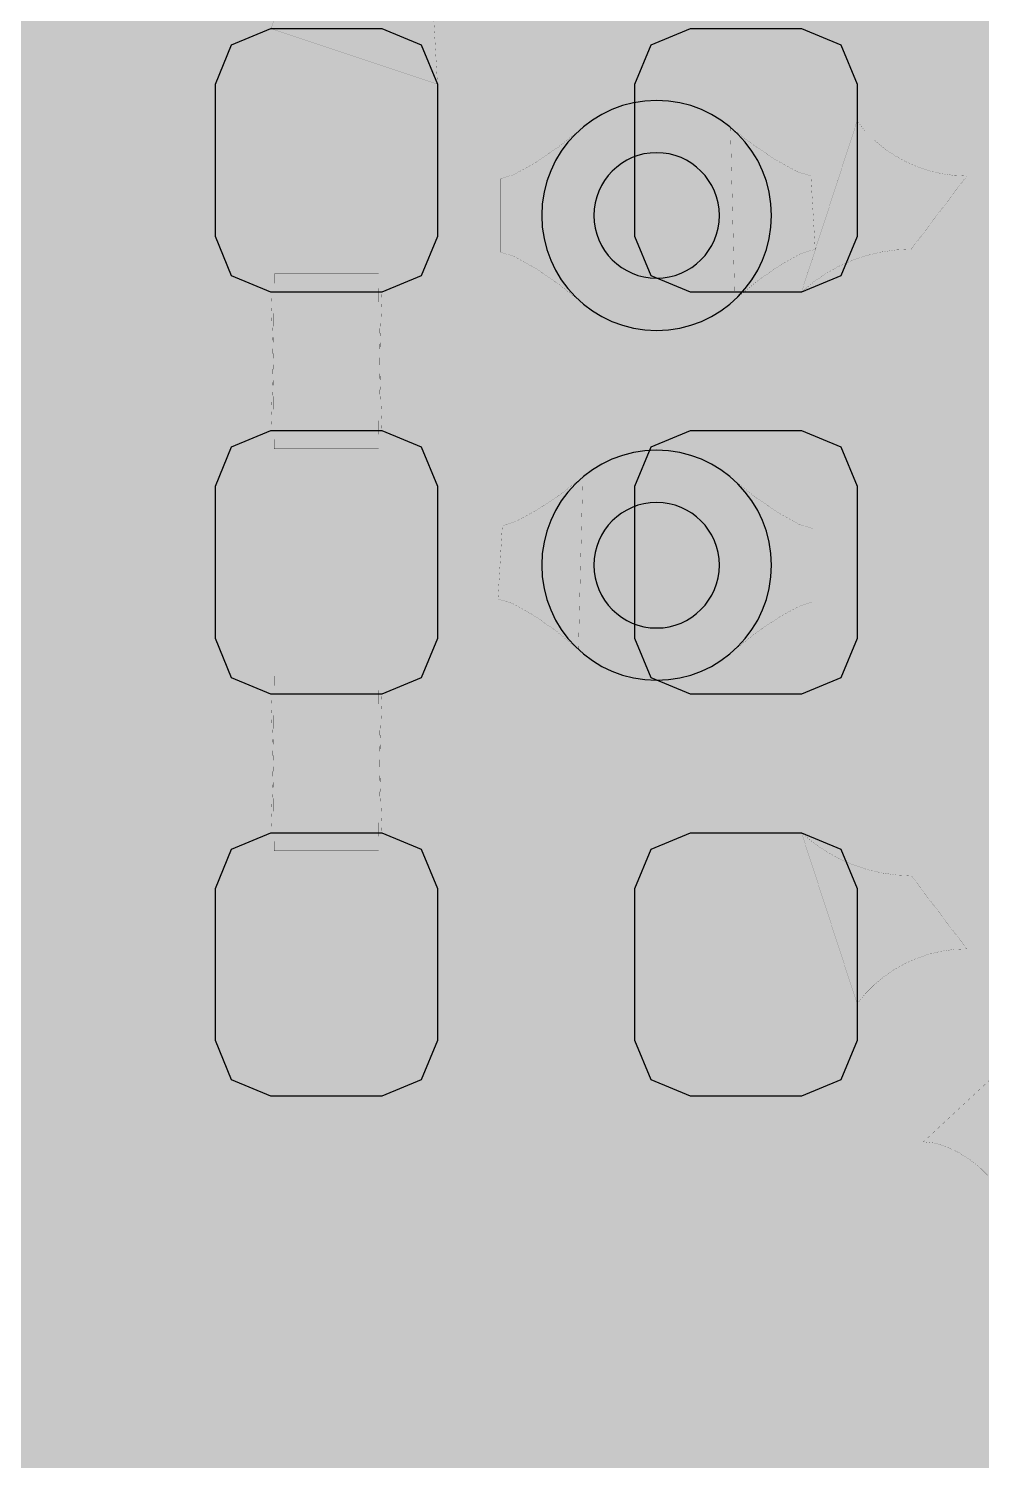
# Model space of a CAD drawing. Header units: millimetres. Extents: x -37.3 to 36.8, y -36.5 to 34.5.
# Drawn here: x -10.378 to -8.062, y 13.175 to 16.654 of the extents above; entities that cross this region are included whole.
import ezdxf

# ---------------------------------------------------------------- set-up
doc = ezdxf.new("R2010")
doc.units = ezdxf.units.MM
doc.header["$MEASUREMENT"] = 0
for name, color, linetype, true_color in [('Bottom-Layer', 7, 'Continuous', 0x65a2e5), ('Document-Layer', 7, 'Continuous', 0xff9999), ('F.CrtYd', 7, 'Continuous', 0x9069e9), ('Hole-Layer', 7, 'Continuous', 0x8d7927), ('Multi-Layer', 7, 'Continuous', 0xc2c2c2), ('Top-Assembly-Layer', 7, 'Continuous', 0x33cc99), ('Top-Layer', 7, 'Continuous', 0xc26065), ('Top-Paste-Mask-Layer', 7, 'Continuous', 0xff00ff), ('Top-Silkscreen-Layer', 7, 'Continuous', 0x81bebe), ('Top-Solder-Mask-Layer', 7, 'Continuous', 0xb44a4c)]:
    doc.layers.add(name, color=color, linetype=linetype, true_color=true_color)

msp = doc.modelspace()

# ---------------------------------------------------------------- hatches: boundary and pattern name
at = {"layer": 'Bottom-Layer'}
for points in [[(-18.0061, 25.3582), (-17.9627, 25.4154), (-16.9029, 25.4154), (-16.7861, 24.6805), (-16.4864, 23.9994), (-16.0234, 23.4168), (-15.4276, 22.971), (-14.738, 22.6912), (-14, 22.5959), (-13.262, 22.6912), (-12.5725, 22.971), (-11.9766, 23.4168), (-11.5137, 23.9994), (-11.2139, 24.6805), (-11.0971, 25.4154), (-8.7181, 25.4154), (-8.3014, 25.3206), (-7.8752, 25.2888), (7.8752, 25.2888), (8.3014, 25.3206), (8.7181, 25.4154), (11.0971, 25.4154), (11.2139, 24.6805), (11.5137, 23.9994), (11.9766, 23.4168), (12.5725, 22.971), (13.262, 22.6912), (14, 22.5959), (14.738, 22.6912), (15.4276, 22.971), (16.0234, 23.4168), (16.4864, 23.9994), (16.7861, 24.6805), (16.9029, 25.4154), (17.9626, 25.4154), (18.0063, 25.3579), (18.0095, 25.3537), (18.0127, 25.3497), (18.0624, 25.288), (18.066, 25.2837), (18.0696, 25.2794), (18.1209, 25.2198), (18.1249, 25.2152), (18.1289, 25.2108), (18.1819, 25.1533), (18.1863, 25.1486), (18.1908, 25.1439), (18.2455, 25.0887), (18.2504, 25.0838), (18.2553, 25.0791), (18.3119, 25.0262), (18.3172, 25.0213), (18.3227, 25.0165), (18.3812, 24.9661), (18.3869, 24.9613), (18.3927, 24.9566), (18.4532, 24.9087), (18.4589, 24.9043), (18.4648, 24.9), (18.5272, 24.8546), (18.5328, 24.8506), (18.5386, 24.8467), (18.6028, 24.8037), (18.6084, 24.8001), (18.614, 24.7965), (18.68, 24.7559), (18.6854, 24.7526), (18.6908, 24.7495), (18.7585, 24.711), (18.7637, 24.7081), (18.769, 24.7053), (18.8383, 24.6689), (18.8433, 24.6663), (18.8483, 24.6639), (18.9191, 24.6295), (18.9239, 24.6272), (18.9287, 24.625), (19.001, 24.5926), (19.0056, 24.5906), (19.0101, 24.5887), (19.0838, 24.5581), (19.0881, 24.5563), (19.0924, 24.5547), (19.1673, 24.5258), (19.1714, 24.5243), (19.1754, 24.5228), (19.2516, 24.4955), (19.2554, 24.4942), (19.2592, 24.4929), (19.3365, 24.4672), (19.34, 24.4661), (19.3435, 24.465), (19.422, 24.4407), (19.4252, 24.4397), (19.4285, 24.4388), (19.5079, 24.4158), (19.5109, 24.415), (19.5139, 24.4141), (19.5943, 24.3925), (19.597, 24.3917), (19.5997, 24.391), (19.681, 24.3705), (19.6834, 24.3698), (19.6859, 24.3693), (19.7678, 24.3498), (19.77, 24.3493), (19.7723, 24.3488), (19.8552, 24.3302), (19.8572, 24.3297), (19.8592, 24.3293), (19.9426, 24.3116), (19.9443, 24.3112), (19.9461, 24.3109), (20.0301, 24.294), (20.1176, 24.2771), (20.2051, 24.261), (20.2924, 24.2454), (20.3797, 24.2302), (20.4668, 24.2155), (20.5535, 24.201), (20.6296, 24.1885), (20.6647, 24.1835), (20.7, 24.1817), (21.5278, 24.0819), (22.308, 23.7882), (22.9961, 23.3174), (23.5525, 22.6965), (23.9453, 21.9611), (24.1521, 21.1535), (24.1609, 20.3198), (23.9713, 19.5079), (23.5941, 18.7644), (23.2036, 18.0417), (22.9554, 17.2587), (22.8581, 16.443), (22.9153, 15.6235), (23.1248, 14.8293), (23.4794, 14.0883), (24.5832, 12.0593), (25.5121, 9.9445), (26.2595, 7.7589), (26.5663, 7.0637), (27.0396, 6.4692), (27.6483, 6.0144), (28.3525, 5.729), (29.1061, 5.6317), (29.3283, 5.6317), (29.8325, 5.5519), (30.2874, 5.3201), (30.6484, 4.9591), (30.8801, 4.5042), (30.96, 4), (30.96, -4), (30.8801, -4.5042), (30.6484, -4.9591), (30.2874, -5.3201), (29.8325, -5.5519), (29.3283, -5.6317), (29.1061, -5.6317), (28.3525, -5.729), (27.6483, -6.0144), (27.0396, -6.4692), (26.5663, -7.0637), (26.2595, -7.7589), (25.5121, -9.9445), (24.5832, -12.0593), (23.4794, -14.0883), (23.1248, -14.8293), (22.9153, -15.6235), (22.8581, -16.443), (22.9554, -17.2587), (23.2036, -18.0417), (23.5941, -18.7644), (23.9713, -19.5079), (24.1609, -20.3198), (24.1521, -21.1535), (23.9453, -21.9611), (23.5525, -22.6965), (22.9961, -23.3174), (22.308, -23.7882), (21.5278, -24.0819), (20.7, -24.1817), (20.6646, -24.1835), (20.6296, -24.1886), (20.5545, -24.2008), (20.4676, -24.2154), (20.381, -24.23), (20.2942, -24.2451), (20.2072, -24.2606), (20.1201, -24.2767), (20.033, -24.2934), (19.946, -24.3109), (19.9442, -24.3113), (19.9424, -24.3117), (19.859, -24.3293), (19.857, -24.3298), (19.855, -24.3302), (19.7723, -24.3488), (19.77, -24.3493), (19.7678, -24.3498), (19.6858, -24.3693), (19.6833, -24.3699), (19.6808, -24.3705), (19.5995, -24.3911), (19.5968, -24.3918), (19.594, -24.3925), (19.5136, -24.4142), (19.5107, -24.415), (19.5077, -24.4159), (19.4282, -24.4388), (19.4249, -24.4398), (19.4217, -24.4408), (19.3433, -24.4651), (19.3397, -24.4662), (19.3362, -24.4673), (19.2589, -24.493), (19.2551, -24.4943), (19.2513, -24.4956), (19.1751, -24.5229), (19.171, -24.5244), (19.167, -24.5259), (19.092, -24.5548), (19.0877, -24.5565), (19.0834, -24.5582), (19.0098, -24.5888), (19.0052, -24.5908), (19.0007, -24.5928), (18.9284, -24.6252), (18.9235, -24.6274), (18.9187, -24.6297), (18.8479, -24.6641), (18.8429, -24.6666), (18.8379, -24.6691), (18.7686, -24.7055), (18.7633, -24.7083), (18.7581, -24.7112), (18.6904, -24.7497), (18.6849, -24.7529), (18.6795, -24.7561), (18.6135, -24.7968), (18.6079, -24.8004), (18.6023, -24.804), (18.5381, -24.847), (18.5323, -24.8509), (18.5267, -24.855), (18.4643, -24.9004), (18.4584, -24.9047), (18.4527, -24.9091), (18.3922, -24.957), (18.3864, -24.9617), (18.3807, -24.9665), (18.3222, -25.0169), (18.3168, -25.0217), (18.3115, -25.0266), (18.2549, -25.0795), (18.2499, -25.0842), (18.2451, -25.0891), (18.1904, -25.1443), (18.1859, -25.1489), (18.1815, -25.1536), (18.1286, -25.2111), (18.1245, -25.2156), (18.1206, -25.2201), (18.0693, -25.2798), (18.0657, -25.284), (18.0621, -25.2884), (18.0125, -25.35), (18.0092, -25.3541), (18.0061, -25.3582), (17.9579, -25.4217), (17.955, -25.4255), (17.9522, -25.4294), (17.9054, -25.4946), (17.9028, -25.4983), (17.9003, -25.5019), (17.8549, -25.5688), (17.8526, -25.5721), (17.8504, -25.5755), (17.8061, -25.6439), (17.8041, -25.647), (17.8022, -25.6501), (17.759, -25.7199), (17.7573, -25.7227), (17.7556, -25.7255), (17.7135, -25.7966), (17.712, -25.7992), (17.7105, -25.8018), (17.6693, -25.874), (17.668, -25.8763), (17.6667, -25.8786), (17.6263, -25.9518), (17.6252, -25.9539), (17.6241, -25.9559), (17.5845, -26.0301), (17.5836, -26.0319), (17.5826, -26.0337), (17.5437, -26.1087), (17.5037, -26.1874), (17.4645, -26.2662), (17.426, -26.3449), (17.3879, -26.4234), (17.3504, -26.5017), (17.3124, -26.5813), (17.304, -26.6004), (17.2967, -26.62), (16.9503, -27.3489), (16.4454, -27.9785), (15.8091, -28.4749), (15.0756, -28.8115), (14.2843, -28.9701), (13.4777, -28.9424), (12.6992, -28.7296), (11.9906, -28.3434), (11.39, -27.8043), (10.8046, -27.2531), (10.1281, -26.8185), (9.3833, -26.5152), (8.5957, -26.3536), (7.7917, -26.3391), (6.9987, -26.4722), (5.0265, -26.9164), (3.0269, -27.2139), (1.0108, -27.3631), (-1.0108, -27.3631), (-3.0269, -27.2139), (-5.0265, -26.9164), (-6.9987, -26.4722), (-7.7917, -26.3391), (-8.5957, -26.3536), (-9.3833, -26.5152), (-10.1281, -26.8185), (-10.8046, -27.2531), (-11.39, -27.8043), (-11.9906, -28.3434), (-12.6992, -28.7296), (-13.4777, -28.9424), (-14.2843, -28.9701), (-15.0756, -28.8115), (-15.8091, -28.4749), (-16.4454, -27.9785), (-16.9503, -27.3489), (-17.2967, -26.62), (-17.304, -26.6004), (-17.3124, -26.5813), (-17.35, -26.5025), (-17.3875, -26.4244), (-17.4253, -26.3463), (-17.4635, -26.2681), (-17.5025, -26.1898), (-17.5422, -26.1116), (-17.5827, -26.0335), (-17.5836, -26.0318), (-17.5846, -26.03), (-17.6242, -25.9558), (-17.6253, -25.9537), (-17.6264, -25.9517), (-17.6668, -25.8784), (-17.6681, -25.8761), (-17.6694, -25.8738), (-17.7106, -25.8016), (-17.7121, -25.799), (-17.7136, -25.7964), (-17.7557, -25.7253), (-17.7574, -25.7225), (-17.7592, -25.7196), (-17.8023, -25.6499), (-17.8043, -25.6467), (-17.8063, -25.6436), (-17.8506, -25.5752), (-17.8528, -25.5719), (-17.855, -25.5685), (-17.9005, -25.5016), (-17.903, -25.498), (-17.9056, -25.4944), (-17.9524, -25.4291), (-17.9552, -25.4252), (-17.9581, -25.4214), (-18.0063, -25.3579), (-18.0095, -25.3537), (-18.0127, -25.3497), (-18.0624, -25.288), (-18.066, -25.2837), (-18.0696, -25.2794), (-18.1209, -25.2198), (-18.1249, -25.2152), (-18.1289, -25.2108), (-18.1819, -25.1533), (-18.1863, -25.1486), (-18.1908, -25.1439), (-18.2455, -25.0887), (-18.2504, -25.0838), (-18.2553, -25.0791), (-18.3119, -25.0262), (-18.3172, -25.0213), (-18.3227, -25.0165), (-18.3812, -24.9661), (-18.3869, -24.9613), (-18.3927, -24.9566), (-18.4532, -24.9087), (-18.4589, -24.9043), (-18.4648, -24.9), (-18.5272, -24.8546), (-18.5328, -24.8506), (-18.5386, -24.8467), (-18.6028, -24.8037), (-18.6084, -24.8001), (-18.614, -24.7965), (-18.68, -24.7559), (-18.6854, -24.7526), (-18.6908, -24.7495), (-18.7585, -24.711), (-18.7637, -24.7081), (-18.769, -24.7053), (-18.8383, -24.6689), (-18.8433, -24.6664), (-18.8483, -24.6639), (-18.9191, -24.6295), (-18.9239, -24.6272), (-18.9288, -24.625), (-19.001, -24.5926), (-19.0056, -24.5906), (-19.0101, -24.5887), (-19.0838, -24.5581), (-19.0881, -24.5563), (-19.0924, -24.5547), (-19.1673, -24.5258), (-19.1714, -24.5243), (-19.1754, -24.5228), (-19.2516, -24.4955), (-19.2554, -24.4942), (-19.2592, -24.4929), (-19.3365, -24.4672), (-19.34, -24.4661), (-19.3435, -24.465), (-19.422, -24.4407), (-19.4252, -24.4397), (-19.4285, -24.4388), (-19.5079, -24.4158), (-19.5109, -24.415), (-19.5139, -24.4141), (-19.5943, -24.3925), (-19.597, -24.3917), (-19.5997, -24.391), (-19.681, -24.3705), (-19.6834, -24.3698), (-19.6859, -24.3693), (-19.768, -24.3498), (-19.7702, -24.3492), (-19.7724, -24.3487), (-19.8552, -24.3302), (-19.8572, -24.3297), (-19.8592, -24.3293), (-19.9426, -24.3116), (-19.9443, -24.3112), (-19.9461, -24.3109), (-20.0301, -24.294), (-20.1176, -24.2771), (-20.2051, -24.261), (-20.2925, -24.2454), (-20.3797, -24.2302), (-20.4668, -24.2155), (-20.5535, -24.201), (-20.6296, -24.1885), (-20.6647, -24.1835), (-20.7, -24.1817), (-21.5278, -24.0819), (-22.308, -23.7882), (-22.9961, -23.3174), (-23.5525, -22.6965), (-23.9453, -21.9611), (-24.1521, -21.1535), (-24.1609, -20.3198), (-23.9713, -19.5079), (-23.5941, -18.7644), (-23.2036, -18.0417), (-22.9554, -17.2587), (-22.8581, -16.443), (-22.9153, -15.6235), (-23.1248, -14.8293), (-23.4794, -14.0883), (-24.5832, -12.0593), (-25.5121, -9.9445), (-26.2595, -7.7589), (-26.5663, -7.0637), (-27.0396, -6.4692), (-27.6483, -6.0144), (-28.3525, -5.729), (-29.1061, -5.6317), (-29.3283, -5.6317), (-29.8325, -5.5519), (-30.2874, -5.3201), (-30.6484, -4.9591), (-30.8801, -4.5042), (-30.96, -4), (-30.96, 4), (-30.8801, 4.5042), (-30.6484, 4.9591), (-30.2874, 5.3201), (-29.8325, 5.5519), (-29.3283, 5.6317), (-29.1061, 5.6317), (-28.3525, 5.729), (-27.6483, 6.0144), (-27.0396, 6.4692), (-26.5663, 7.0637), (-26.2595, 7.7589), (-25.5121, 9.9445), (-24.5832, 12.0593), (-23.4794, 14.0883), (-23.1248, 14.8293), (-22.9153, 15.6235), (-22.8581, 16.443), (-22.9554, 17.2587), (-23.2036, 18.0417), (-23.5941, 18.7644), (-23.9713, 19.5079), (-24.1609, 20.3198), (-24.1521, 21.1535), (-23.9453, 21.9611), (-23.5525, 22.6965), (-22.9961, 23.3174), (-22.308, 23.7882), (-21.5278, 24.0819), (-20.7, 24.1817), (-20.6646, 24.1835), (-20.6296, 24.1886), (-20.5545, 24.2008), (-20.4676, 24.2154), (-20.381, 24.23), (-20.2942, 24.2451), (-20.2073, 24.2606), (-20.1202, 24.2766), (-20.033, 24.2934), (-19.9461, 24.3109), (-19.9443, 24.3112), (-19.9426, 24.3116), (-19.8592, 24.3293), (-19.8572, 24.3297), (-19.8552, 24.3302), (-19.7723, 24.3488), (-19.77, 24.3493), (-19.7678, 24.3498), (-19.6859, 24.3693), (-19.6834, 24.3698), (-19.681, 24.3705), (-19.5997, 24.391), (-19.597, 24.3917), (-19.5942, 24.3925), (-19.5137, 24.4142), (-19.5107, 24.415), (-19.5077, 24.4159), (-19.4285, 24.4388), (-19.4252, 24.4397), (-19.4219, 24.4407), (-19.3433, 24.4651), (-19.3397, 24.4662), (-19.3362, 24.4673), (-19.2589, 24.493), (-19.2551, 24.4943), (-19.2513, 24.4956), (-19.1751, 24.5229), (-19.171, 24.5244), (-19.167, 24.5259), (-19.092, 24.5548), (-19.0877, 24.5565), (-19.0834, 24.5582), (-19.0098, 24.5888), (-19.0052, 24.5908), (-19.0006, 24.5928), (-18.9284, 24.6252), (-18.9235, 24.6274), (-18.9188, 24.6297), (-18.8479, 24.6641), (-18.8429, 24.6666), (-18.8379, 24.6691), (-18.7686, 24.7055), (-18.7633, 24.7083), (-18.7581, 24.7112), (-18.6904, 24.7497), (-18.6849, 24.7529), (-18.6795, 24.7561), (-18.6135, 24.7968), (-18.6079, 24.8004), (-18.6023, 24.804), (-18.5381, 24.847), (-18.5323, 24.8509), (-18.5267, 24.855), (-18.4643, 24.9004), (-18.4584, 24.9047), (-18.4527, 24.9091), (-18.3922, 24.957), (-18.3864, 24.9617), (-18.3807, 24.9665), (-18.3222, 25.0169), (-18.3168, 25.0217), (-18.3115, 25.0266), (-18.2549, 25.0795), (-18.2499, 25.0842), (-18.2451, 25.0891), (-18.1904, 25.1443), (-18.1859, 25.1489), (-18.1815, 25.1536), (-18.1286, 25.2111), (-18.1245, 25.2156), (-18.1206, 25.2201), (-18.0693, 25.2798), (-18.0657, 25.284), (-18.0621, 25.2884), (-18.0125, 25.35), (-18.0092, 25.3541)], [(-13.7185, 15.3481), (-13.6508, 15.0683), (-13.4669, 14.8468), (-13.2043, 14.7288), (-12.9165, 14.7384), (-12.6623, 14.8736), (-12.6246, 14.9043), (-12.616, 14.9102), (-9.3197, 14.9102), (-9.3127, 14.9054), (-9.2766, 14.8753), (-8.9936, 14.7288), (-8.6751, 14.7376), (-8.4007, 14.8993), (-8.2387, 15.1737), (-8.2298, 15.4922), (-8.3761, 15.7752), (-8.2303, 16.0558), (-8.2374, 16.3719), (-8.3954, 16.6458), (-8.6656, 16.81), (-8.9815, 16.8243), (-9.2654, 16.685), (-9.3041, 16.6539), (-9.314, 16.6472), (-11.3534, 16.6472), (-11.3634, 16.6539), (-11.4021, 16.685), (-11.6797, 16.8229), (-11.9897, 16.8136), (-12.2585, 16.6592), (-12.4227, 16.3962), (-12.4435, 16.0869), (-12.3159, 15.8043), (-12.6207, 15.8043), (-12.632, 15.8118), (-12.6718, 15.8432), (-12.9285, 15.9734), (-13.2164, 15.9773), (-13.4767, 15.8542), (-13.6563, 15.6292)], [(-12.4486, 14.0382), (-12.3836, 13.7578), (-12.2018, 13.5345), (-11.9403, 13.4139), (-11.6525, 13.4207), (-11.397, 13.5534), (-11.3583, 13.5844), (-11.3483, 13.5912), (-8.2984, 13.5912), (-8.0493, 13.3499), (-7.7107, 13.2747), (-7.3829, 13.3879), (-7.1628, 13.6559), (-7.1168, 14.0044), (-7.2623, 14.3243), (-7.5551, 14.5187), (-7.9064, 14.5285), (-7.9602, 14.5121), (-8.0124, 14.4909), (-8.0282, 14.486), (-8.0339, 14.4853), (-11.3483, 14.4853), (-11.3583, 14.492), (-11.397, 14.523), (-11.6525, 14.6557), (-11.9403, 14.6625), (-12.2018, 14.542), (-12.3836, 14.3187)]]:
    msp.add_hatch(color=256, dxfattribs=at).paths.add_polyline_path(points)
at = {"layer": 'Top-Layer'}
for points in [[(-9.384, 16.5191), (-9.384, 16.1491), (-9.4236, 16.0537), (-9.519, 16.0141), (-9.789, 16.0141), (-9.8845, 16.0537), (-9.924, 16.1491), (-9.924, 16.5191), (-9.8845, 16.6146), (-9.789, 16.6541), (-9.519, 16.6541), (-9.4236, 16.6146)], [(-8.364, 16.5191), (-8.364, 16.1491), (-8.4036, 16.0537), (-8.499, 16.0141), (-8.769, 16.0141), (-8.8645, 16.0537), (-8.904, 16.1491), (-8.904, 16.5191), (-8.8645, 16.6146), (-8.769, 16.6541), (-8.499, 16.6541), (-8.4036, 16.6146)], [(-9.384, 15.5423), (-9.384, 15.1723), (-9.4236, 15.0768), (-9.519, 15.0373), (-9.789, 15.0373), (-9.8845, 15.0768), (-9.924, 15.1723), (-9.924, 15.5423), (-9.8845, 15.6377), (-9.789, 15.6773), (-9.519, 15.6773), (-9.4236, 15.6377)], [(-8.364, 15.5423), (-8.364, 15.1723), (-8.4036, 15.0768), (-8.499, 15.0373), (-8.769, 15.0373), (-8.8645, 15.0768), (-8.904, 15.1723), (-8.904, 15.5423), (-8.8645, 15.6377), (-8.769, 15.6773), (-8.499, 15.6773), (-8.4036, 15.6377)], [(-9.384, 14.5651), (-9.384, 14.1951), (-9.4236, 14.0997), (-9.519, 14.0601), (-9.789, 14.0601), (-9.8845, 14.0997), (-9.924, 14.1951), (-9.924, 14.5651), (-9.8845, 14.6606), (-9.789, 14.7001), (-9.519, 14.7001), (-9.4236, 14.6606)], [(-8.364, 14.5651), (-8.364, 14.1951), (-8.4036, 14.0997), (-8.499, 14.0601), (-8.769, 14.0601), (-8.8645, 14.0997), (-8.904, 14.1951), (-8.904, 14.5651), (-8.8645, 14.6606), (-8.769, 14.7001), (-8.499, 14.7001), (-8.4036, 14.6606)]]:
    msp.add_hatch(color=256, dxfattribs=at).paths.add_polyline_path(points)
at = {"layer": 'Top-Paste-Mask-Layer'}
for points in [[(-9.384, 16.5191), (-9.384, 16.1491), (-9.4236, 16.0537), (-9.519, 16.0141), (-9.789, 16.0141), (-9.8845, 16.0537), (-9.924, 16.1491), (-9.924, 16.5191), (-9.8845, 16.6146), (-9.789, 16.6541), (-9.519, 16.6541), (-9.4236, 16.6146)], [(-8.364, 16.5191), (-8.364, 16.1491), (-8.4036, 16.0537), (-8.499, 16.0141), (-8.769, 16.0141), (-8.8645, 16.0537), (-8.904, 16.1491), (-8.904, 16.5191), (-8.8645, 16.6146), (-8.769, 16.6541), (-8.499, 16.6541), (-8.4036, 16.6146)], [(-9.384, 15.5423), (-9.384, 15.1723), (-9.4236, 15.0768), (-9.519, 15.0373), (-9.789, 15.0373), (-9.8845, 15.0768), (-9.924, 15.1723), (-9.924, 15.5423), (-9.8845, 15.6377), (-9.789, 15.6773), (-9.519, 15.6773), (-9.4236, 15.6377)], [(-8.364, 15.5423), (-8.364, 15.1723), (-8.4036, 15.0768), (-8.499, 15.0373), (-8.769, 15.0373), (-8.8645, 15.0768), (-8.904, 15.1723), (-8.904, 15.5423), (-8.8645, 15.6377), (-8.769, 15.6773), (-8.499, 15.6773), (-8.4036, 15.6377)], [(-9.384, 14.5651), (-9.384, 14.1951), (-9.4236, 14.0997), (-9.519, 14.0601), (-9.789, 14.0601), (-9.8845, 14.0997), (-9.924, 14.1951), (-9.924, 14.5651), (-9.8845, 14.6606), (-9.789, 14.7001), (-9.519, 14.7001), (-9.4236, 14.6606)], [(-8.364, 14.5651), (-8.364, 14.1951), (-8.4036, 14.0997), (-8.499, 14.0601), (-8.769, 14.0601), (-8.8645, 14.0997), (-8.904, 14.1951), (-8.904, 14.5651), (-8.8645, 14.6606), (-8.769, 14.7001), (-8.499, 14.7001), (-8.4036, 14.6606)]]:
    msp.add_hatch(color=256, dxfattribs=at).paths.add_polyline_path(points)
at = {"layer": 'Top-Solder-Mask-Layer'}
for points in [[(-9.384, 16.5191), (-9.384, 16.1491), (-9.4236, 16.0537), (-9.519, 16.0141), (-9.789, 16.0141), (-9.8845, 16.0537), (-9.924, 16.1491), (-9.924, 16.5191), (-9.8845, 16.6146), (-9.789, 16.6541), (-9.519, 16.6541), (-9.4236, 16.6146)], [(-8.364, 16.5191), (-8.364, 16.1491), (-8.4036, 16.0537), (-8.499, 16.0141), (-8.769, 16.0141), (-8.8645, 16.0537), (-8.904, 16.1491), (-8.904, 16.5191), (-8.8645, 16.6146), (-8.769, 16.6541), (-8.499, 16.6541), (-8.4036, 16.6146)], [(-9.384, 15.5423), (-9.384, 15.1723), (-9.4236, 15.0768), (-9.519, 15.0373), (-9.789, 15.0373), (-9.8845, 15.0768), (-9.924, 15.1723), (-9.924, 15.5423), (-9.8845, 15.6377), (-9.789, 15.6773), (-9.519, 15.6773), (-9.4236, 15.6377)], [(-8.364, 15.5423), (-8.364, 15.1723), (-8.4036, 15.0768), (-8.499, 15.0373), (-8.769, 15.0373), (-8.8645, 15.0768), (-8.904, 15.1723), (-8.904, 15.5423), (-8.8645, 15.6377), (-8.769, 15.6773), (-8.499, 15.6773), (-8.4036, 15.6377)], [(-9.384, 14.5651), (-9.384, 14.1951), (-9.4236, 14.0997), (-9.519, 14.0601), (-9.789, 14.0601), (-9.8845, 14.0997), (-9.924, 14.1951), (-9.924, 14.5651), (-9.8845, 14.6606), (-9.789, 14.7001), (-9.519, 14.7001), (-9.4236, 14.6606)], [(-8.364, 14.5651), (-8.364, 14.1951), (-8.4036, 14.0997), (-8.499, 14.0601), (-8.769, 14.0601), (-8.8645, 14.0997), (-8.904, 14.1951), (-8.904, 14.5651), (-8.8645, 14.6606), (-8.769, 14.7001), (-8.499, 14.7001), (-8.4036, 14.6606)]]:
    msp.add_hatch(color=256, dxfattribs=at).paths.add_polyline_path(points)

# ---------------------------------------------------------------- linework, layer by layer
at = {"layer": 'Bottom-Layer'}
for points, const_width in [([(-13.4669, 14.8468), (-13.2043, 14.7288), (-12.9165, 14.7384), (-12.6623, 14.8736), (-12.6246, 14.9043), (-12.616, 14.9102), (-9.3197, 14.9102), (-9.3127, 14.9054), (-9.2766, 14.8753), (-8.9936, 14.7288), (-8.6751, 14.7376), (-8.4007, 14.8993), (-8.2387, 15.1737), (-8.2298, 15.4922), (-8.3761, 15.7752), (-8.2303, 16.0558), (-8.2374, 16.3719), (-8.3954, 16.6458), (-8.6656, 16.81)], 0.0508), ([(-9.2654, 16.685), (-9.3041, 16.6539), (-9.314, 16.6472), (-11.3534, 16.6472), (-11.3634, 16.6539), (-11.4021, 16.685)], 0.0508), ([(-11.8161, 16.2002), (-8.8513, 16.2002)], 0.1778), ([(-8.8583, 15.3573), (-13.0781, 15.3573)], 0.1778), ([(-11.3483, 13.5912), (-8.2984, 13.5912), (-8.0493, 13.3499), (-7.7107, 13.2747), (-7.3829, 13.3879), (-7.1628, 13.6559), (-7.1168, 14.0044), (-7.2623, 14.3243), (-7.5551, 14.5187), (-7.9064, 14.5285), (-7.9602, 14.5121), (-8.0124, 14.4909), (-8.0282, 14.486), (-8.0339, 14.4853), (-11.3483, 14.4853)], 0.0508), ([(-7.874, 14.0382), (-11.811, 14.0382)], 0.1778)]:
    msp.add_lwpolyline(points, dxfattribs=dict(at, const_width=const_width))
at = {"layer": 'Bottom-Layer', "const_width": 0.000254}
for points in [[(-9.2317, 16.1113), (-9.2317, 16.2891), (-9.1984, 16.2994), (-9.1486, 16.3268), (-9.0914, 16.3654), (-9.0361, 16.4097), (-9.0361, 15.9906), (-9.0914, 16.0349), (-9.1486, 16.0735), (-9.1984, 16.1009)], [(-9.2369, 15.2684), (-9.2264, 15.4462), (-9.1943, 15.4563), (-9.1448, 15.4831), (-9.0873, 15.521), (-9.0308, 15.5644), (-9.0413, 15.1454), (-9.0954, 15.1905), (-9.1522, 15.2299), (-9.2024, 15.2578)], [(-8.2025, 13.9493), (-8.012, 14.1271), (-7.9539, 14.1343), (-7.8996, 14.1507), (-7.8164, 14.1819), (-8.0069, 13.8086), (-8.0204, 13.8348), (-8.0393, 13.8603), (-8.0625, 13.884), (-8.0888, 13.9053), (-8.1171, 13.9233), (-8.1463, 13.9372), (-8.1751, 13.9462)]]:
    msp.add_lwpolyline(points, close=True, dxfattribs=at)
at = {"layer": 'Bottom-Layer', "const_width": 0.1778}
msp.add_lwpolyline([(-8.8513, 15.3503, 0.414), (-8.8583, 15.3573)], format="xyb", dxfattribs=at)
at = {"layer": 'Document-Layer', "const_width": 0.0254}
for points in [[(-23, 0, 1), (23.0001, 0, 1)], [(-20.5001, 0, 1), (20.5, 0, 1)]]:
    msp.add_lwpolyline(points, format="xyb", close=True, dxfattribs=at)
at = {"layer": 'F.CrtYd', "const_width": 0.05}
for points in [[(-8.214, 15.8641), (-10.074, 15.8641), (-10.074, 16.8041), (-8.214, 16.8041)], [(-8.214, 15.8641), (-10.074, 15.8641), (-10.074, 16.8041), (-8.214, 16.8041)], [(-8.214, 14.8873), (-10.074, 14.8873), (-10.074, 15.8273), (-8.214, 15.8273)], [(-8.214, 14.8873), (-10.074, 14.8873), (-10.074, 15.8273), (-8.214, 15.8273)], [(-8.214, 13.9101), (-10.074, 13.9101), (-10.074, 14.8501), (-8.214, 14.8501)], [(-8.214, 13.9101), (-10.074, 13.9101), (-10.074, 14.8501), (-8.214, 14.8501)]]:
    msp.add_lwpolyline(points, close=True, dxfattribs=at)
at = {"layer": 'Hole-Layer'}
for points in [[(-9.0038, 16.2002, 1), (-8.6988, 16.2002), (-8.6988, 16.2002, 1), (-9.0038, 16.2002)], [(-9.0038, 15.3503, 1), (-8.6988, 15.3503), (-8.6988, 15.3503, 1), (-9.0038, 15.3503)]]:
    msp.add_lwpolyline(points, format="xyb", dxfattribs=at)
at = {"layer": 'Multi-Layer'}
for points in [[(-9.1307, 16.2002, 1), (-8.5719, 16.2002, 1)], [(-9.1307, 15.3503, 1), (-8.5719, 15.3503, 1)]]:
    msp.add_lwpolyline(points, format="xyb", close=True, dxfattribs=at)
at = {"layer": 'Top-Assembly-Layer', "const_width": 0.1}
for points in [[(-8.619, 16.0641), (-9.669, 16.0641), (-9.669, 16.6041), (-8.619, 16.6041)], [(-8.619, 16.0641), (-9.669, 16.0641), (-9.669, 16.6041), (-8.619, 16.6041)], [(-8.619, 15.0873), (-9.669, 15.0873), (-9.669, 15.6273), (-8.619, 15.6273)], [(-8.619, 15.0873), (-9.669, 15.0873), (-9.669, 15.6273), (-8.619, 15.6273)], [(-8.619, 14.1101), (-9.669, 14.1101), (-9.669, 14.6501), (-8.619, 14.6501)], [(-8.619, 14.1101), (-9.669, 14.1101), (-9.669, 14.6501), (-8.619, 14.6501)]]:
    msp.add_lwpolyline(points, close=True, dxfattribs=at)
at = {"layer": 'Top-Layer', "const_width": 0.254}
msp.add_lwpolyline([(-9.271, 17.399, 0.199), (-9.654, 16.4744)], format="xyb", dxfattribs=at)
at = {"layer": 'Top-Layer', "const_width": 0.000254}
for points in [[(-9.664, 17.0419), (-9.4009, 17.0054, 0.017), (-9.384, 16.5191), (-9.789, 16.6541, 0.047)], [(-8.0973, 16.296), (-8.2323, 16.1182, 0.188), (-8.499, 16.0141), (-8.364, 16.4294, 0.236)], [(-9.781, 16.0583), (-9.527, 16.0583, 0.01), (-9.519, 15.6773), (-9.789, 15.6773, 0.01)], [(-9.527, 15.6331), (-9.781, 15.6331, 0.01), (-9.789, 16.0141), (-9.519, 16.0141, 0.01)], [(-9.781, 15.0811), (-9.527, 15.0811, 0.01), (-9.519, 14.7001), (-9.789, 14.7001, 0.01)], [(-9.527, 14.6563), (-9.781, 14.6563, 0.01), (-9.789, 15.0373), (-9.519, 15.0373, 0.01)], [(-8.2323, 14.596), (-8.0973, 14.4182, 0.236), (-8.364, 14.2849), (-8.499, 14.7001, 0.188)]]:
    msp.add_lwpolyline(points, format="xyb", close=True, dxfattribs=at)
at = {"layer": 'Top-Layer'}
for points, const_width in [([(-7.7171, 16.7509), (-7.6701, 16.6542), (-8.0247, 16.6542), (-8.1246, 16.84)], 0.0508), ([(-10.23, 16.7399), (-10.2822, 16.5191), (-10.2822, 16.1491), (-10.2553, 15.9887), (-10.1777, 15.8457), (-10.2553, 15.7027), (-10.2822, 15.5423), (-10.2822, 15.1723), (-10.2553, 15.0117), (-10.1776, 14.8687), (-10.2553, 14.7256), (-10.2822, 14.5651), (-10.2822, 14.1951), (-10.2161, 13.9485), (-10.0356, 13.768), (-9.789, 13.702), (-9.519, 13.702), (-9.3126, 13.7473), (-9.144, 13.8749), (-8.9755, 13.7473), (-8.769, 13.702), (-8.499, 13.702), (-8.4268, 13.7073), (-8.3562, 13.7231), (-8.2146, 13.4779), (-7.9809, 13.3181)], 0.0508), ([(-9.654, 16.4744), (-9.654, 16.2071)], 0.254), ([(-9.654, 16.2071), (-9.654, 15.3573)], 0.254), ([(-8.8513, 16.2002), (-8.634, 16.2002)], 0.1778), ([(-8.634, 16.2071), (-6.9751, 16.2071)], 0.1778), ([(-9.654, 15.3573), (-9.654, 14.5071)], 0.254), ([(-6.9821, 15.3503), (-8.8513, 15.3503)], 0.1778), ([(-8.634, 14.5071), (-6.9751, 14.5071)], 0.1778)]:
    msp.add_lwpolyline(points, dxfattribs=dict(at, const_width=const_width))
for points in [[(-9.384, 16.5191), (-9.384, 16.1491), (-9.4236, 16.0537), (-9.519, 16.0141), (-9.789, 16.0141), (-9.8845, 16.0537), (-9.924, 16.1491), (-9.924, 16.5191), (-9.8845, 16.6146), (-9.789, 16.6541), (-9.519, 16.6541), (-9.4236, 16.6146)], [(-8.364, 16.5191), (-8.364, 16.1491), (-8.4036, 16.0537), (-8.499, 16.0141), (-8.769, 16.0141), (-8.8645, 16.0537), (-8.904, 16.1491), (-8.904, 16.5191), (-8.8645, 16.6146), (-8.769, 16.6541), (-8.499, 16.6541), (-8.4036, 16.6146)], [(-9.384, 15.5423), (-9.384, 15.1723), (-9.4236, 15.0768), (-9.519, 15.0373), (-9.789, 15.0373), (-9.8845, 15.0768), (-9.924, 15.1723), (-9.924, 15.5423), (-9.8845, 15.6377), (-9.789, 15.6773), (-9.519, 15.6773), (-9.4236, 15.6377)], [(-8.364, 15.5423), (-8.364, 15.1723), (-8.4036, 15.0768), (-8.499, 15.0373), (-8.769, 15.0373), (-8.8645, 15.0768), (-8.904, 15.1723), (-8.904, 15.5423), (-8.8645, 15.6377), (-8.769, 15.6773), (-8.499, 15.6773), (-8.4036, 15.6377)], [(-9.384, 14.5651), (-9.384, 14.1951), (-9.4236, 14.0997), (-9.519, 14.0601), (-9.789, 14.0601), (-9.8845, 14.0997), (-9.924, 14.1951), (-9.924, 14.5651), (-9.8845, 14.6606), (-9.789, 14.7001), (-9.519, 14.7001), (-9.4236, 14.6606)], [(-8.364, 14.5651), (-8.364, 14.1951), (-8.4036, 14.0997), (-8.499, 14.0601), (-8.769, 14.0601), (-8.8645, 14.0997), (-8.904, 14.1951), (-8.904, 14.5651), (-8.8645, 14.6606), (-8.769, 14.7001), (-8.499, 14.7001), (-8.4036, 14.6606)]]:
    msp.add_lwpolyline(points, close=True, dxfattribs=at)
at = {"layer": 'Top-Layer', "const_width": 0.000254}
for points in [[(-8.4762, 16.296), (-8.4658, 16.1182), (-8.5003, 16.1077), (-8.5505, 16.0798), (-8.6072, 16.0404), (-8.6613, 15.9953), (-8.6718, 16.4143), (-8.6154, 16.3708), (-8.5578, 16.333), (-8.5084, 16.3062)], [(-8.4709, 15.4392), (-8.4709, 15.2614), (-8.5043, 15.251), (-8.5541, 15.2237), (-8.6112, 15.185), (-8.6665, 15.1407), (-8.6665, 15.5598), (-8.6112, 15.5155), (-8.5541, 15.4769), (-8.5043, 15.4495)]]:
    msp.add_lwpolyline(points, close=True, dxfattribs=at)
at = {"layer": 'Top-Paste-Mask-Layer'}
for points in [[(-9.384, 16.5191), (-9.384, 16.1491), (-9.4236, 16.0537), (-9.519, 16.0141), (-9.789, 16.0141), (-9.8845, 16.0537), (-9.924, 16.1491), (-9.924, 16.5191), (-9.8845, 16.6146), (-9.789, 16.6541), (-9.519, 16.6541), (-9.4236, 16.6146)], [(-8.364, 16.5191), (-8.364, 16.1491), (-8.4036, 16.0537), (-8.499, 16.0141), (-8.769, 16.0141), (-8.8645, 16.0537), (-8.904, 16.1491), (-8.904, 16.5191), (-8.8645, 16.6146), (-8.769, 16.6541), (-8.499, 16.6541), (-8.4036, 16.6146)], [(-9.384, 15.5423), (-9.384, 15.1723), (-9.4236, 15.0768), (-9.519, 15.0373), (-9.789, 15.0373), (-9.8845, 15.0768), (-9.924, 15.1723), (-9.924, 15.5423), (-9.8845, 15.6377), (-9.789, 15.6773), (-9.519, 15.6773), (-9.4236, 15.6377)], [(-8.364, 15.5423), (-8.364, 15.1723), (-8.4036, 15.0768), (-8.499, 15.0373), (-8.769, 15.0373), (-8.8645, 15.0768), (-8.904, 15.1723), (-8.904, 15.5423), (-8.8645, 15.6377), (-8.769, 15.6773), (-8.499, 15.6773), (-8.4036, 15.6377)], [(-9.384, 14.5651), (-9.384, 14.1951), (-9.4236, 14.0997), (-9.519, 14.0601), (-9.789, 14.0601), (-9.8845, 14.0997), (-9.924, 14.1951), (-9.924, 14.5651), (-9.8845, 14.6606), (-9.789, 14.7001), (-9.519, 14.7001), (-9.4236, 14.6606)], [(-8.364, 14.5651), (-8.364, 14.1951), (-8.4036, 14.0997), (-8.499, 14.0601), (-8.769, 14.0601), (-8.8645, 14.0997), (-8.904, 14.1951), (-8.904, 14.5651), (-8.8645, 14.6606), (-8.769, 14.7001), (-8.499, 14.7001), (-8.4036, 14.6606)]]:
    msp.add_lwpolyline(points, close=True, dxfattribs=at)
at = {"layer": 'Top-Silkscreen-Layer', "const_width": 0.12}
for points in [[(-8.9904, 16.7141), (-9.2977, 16.7141)], [(-8.9904, 16.7141), (-9.2977, 16.7141)], [(-8.9904, 15.9541), (-9.2977, 15.9541)], [(-8.9904, 15.9541), (-9.2977, 15.9541)], [(-8.9904, 15.7373), (-9.2977, 15.7373)], [(-8.9904, 15.7373), (-9.2977, 15.7373)], [(-8.9904, 14.9773), (-9.2977, 14.9773)], [(-8.9904, 14.9773), (-9.2977, 14.9773)], [(-8.9904, 14.7601), (-9.2977, 14.7601)], [(-8.9904, 14.7601), (-9.2977, 14.7601)], [(-8.9904, 14.0001), (-9.2977, 14.0001)], [(-8.9904, 14.0001), (-9.2977, 14.0001)]]:
    msp.add_lwpolyline(points, dxfattribs=at)
at = {"layer": 'Top-Solder-Mask-Layer'}
for points in [[(-9.384, 16.5191), (-9.384, 16.1491), (-9.4236, 16.0537), (-9.519, 16.0141), (-9.789, 16.0141), (-9.8845, 16.0537), (-9.924, 16.1491), (-9.924, 16.5191), (-9.8845, 16.6146), (-9.789, 16.6541), (-9.519, 16.6541), (-9.4236, 16.6146)], [(-8.364, 16.5191), (-8.364, 16.1491), (-8.4036, 16.0537), (-8.499, 16.0141), (-8.769, 16.0141), (-8.8645, 16.0537), (-8.904, 16.1491), (-8.904, 16.5191), (-8.8645, 16.6146), (-8.769, 16.6541), (-8.499, 16.6541), (-8.4036, 16.6146)], [(-9.384, 15.5423), (-9.384, 15.1723), (-9.4236, 15.0768), (-9.519, 15.0373), (-9.789, 15.0373), (-9.8845, 15.0768), (-9.924, 15.1723), (-9.924, 15.5423), (-9.8845, 15.6377), (-9.789, 15.6773), (-9.519, 15.6773), (-9.4236, 15.6377)], [(-8.364, 15.5423), (-8.364, 15.1723), (-8.4036, 15.0768), (-8.499, 15.0373), (-8.769, 15.0373), (-8.8645, 15.0768), (-8.904, 15.1723), (-8.904, 15.5423), (-8.8645, 15.6377), (-8.769, 15.6773), (-8.499, 15.6773), (-8.4036, 15.6377)], [(-9.384, 14.5651), (-9.384, 14.1951), (-9.4236, 14.0997), (-9.519, 14.0601), (-9.789, 14.0601), (-9.8845, 14.0997), (-9.924, 14.1951), (-9.924, 14.5651), (-9.8845, 14.6606), (-9.789, 14.7001), (-9.519, 14.7001), (-9.4236, 14.6606)], [(-8.364, 14.5651), (-8.364, 14.1951), (-8.4036, 14.0997), (-8.499, 14.0601), (-8.769, 14.0601), (-8.8645, 14.0997), (-8.904, 14.1951), (-8.904, 14.5651), (-8.8645, 14.6606), (-8.769, 14.7001), (-8.499, 14.7001), (-8.4036, 14.6606)]]:
    msp.add_lwpolyline(points, close=True, dxfattribs=at)

doc.saveas('drawing.dxf')
